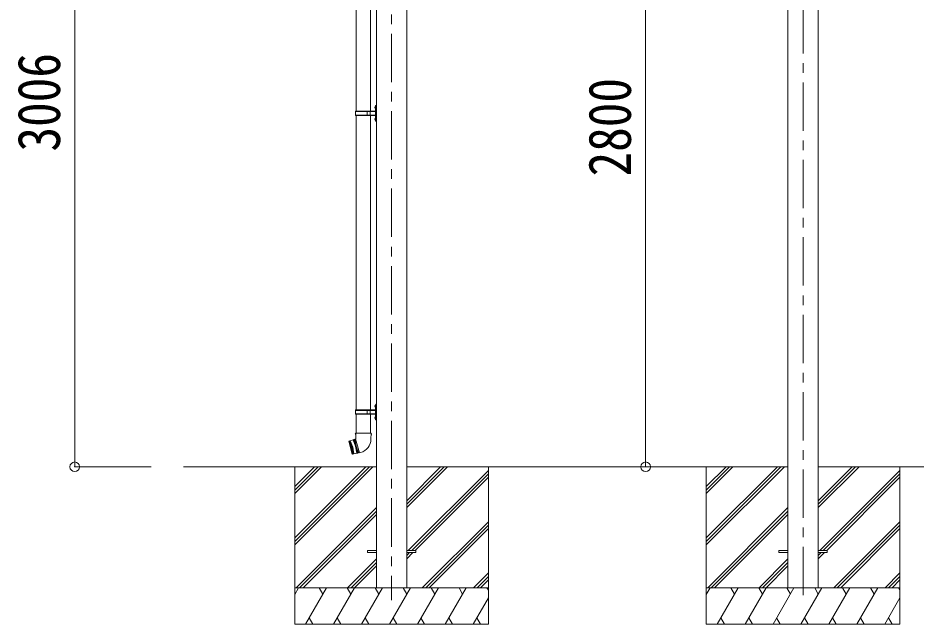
# Model space of a CAD drawing. Units: millimetres at full size, sheet at 1:40. Extents: x -11243 to 11243, y -7760 to 7760.
# Drawn here: x 694 to 4404, y -5143 to -2638 of the extents above; entities that cross this region are included whole.
import ezdxf
from ezdxf.enums import TextEntityAlignment as Align

# ---------------------------------------------------------------- set-up
doc = ezdxf.new("R2010")
doc.units = ezdxf.units.MM
doc.header["$LTSCALE"] = 40
doc.header["$PDMODE"] = 32
doc.header["$PDSIZE"] = 40
doc.linetypes.add('CHAIN1', pattern=[8, 5, -1, 1, -1])
doc.layers.add('0-3_ELV2', color=7, linetype='Continuous', lineweight=9)
doc.layers.add('0-6_OTH_LINE', color=6, linetype='Continuous', lineweight=9)
doc.styles.add('ＭＳ ゴシック', font='')
doc.styles.get('ＭＳ ゴシック').set_extended_font_data('MS Gothic')

msp = doc.modelspace()

# ---------------------------------------------------------------- linework, layer by layer
at = {"layer": '0-3_ELV2', "color": 5, "linetype": 'CHAIN1'}
for p, q in [((3937.19, -1304.08), (3937.19, -5043.39)), ((2237.2, -1422.95), (2237.2, -5043.39))]:
    msp.add_line(p, q, dxfattribs=at)
at = {"layer": '0-3_ELV2', "color": 4}
for p, q in [((3874.69, -1575), (3874.69, -4992.78)), ((3999.69, -1575), (3999.69, -4992.78)), ((2174.7, -1693.88), (2174.7, -4992.78)), ((2299.7, -1693.88), (2299.7, -4992.78)), ((2137.2, -4838.28), (2174.7, -4838.28)), ((2137.2, -4838.28), (2137.2, -4847.28)), ((2137.2, -4847.28), (2174.7, -4847.28)), ((2299.7, -4838.28), (2337.2, -4838.28)), ((2299.7, -4847.28), (2337.2, -4847.28)), ((2337.2, -4838.28), (2337.2, -4847.28)), ((3837.19, -4838.28), (3874.69, -4838.28)), ((3837.19, -4838.28), (3837.19, -4847.28)), ((3837.19, -4847.28), (3874.69, -4847.28)), ((3999.69, -4838.28), (4037.19, -4838.28)), ((3999.69, -4847.28), (4037.19, -4847.28)), ((4037.19, -4838.28), (4037.19, -4847.28))]:
    msp.add_line(p, q, dxfattribs=at)
at = {"layer": '0-3_ELV2'}
for p, q in [((2090.84, -1910.78), (2090.84, -3022.77)), ((2150.54, -1910.78), (2150.54, -3022.77)), ((2169.66, -3003.63), (2170.3, -3003.63)), ((2169.66, -3003.63), (2169.66, -3011.93)), ((2170.3, -3003.63), (2170.7, -3004.03)), ((2172.7, -2999.28), (2170.7, -3001.28)), ((2170.7, -3001.28), (2170.7, -3062.28)), ((2172.7, -2999.28), (2172.7, -3064.28)), ((2172.7, -2999.28), (2174.7, -2999.28)), ((2174.7, -3064.28), (2174.7, -2999.28)), ((2087.7, -3024.78), (2088.7, -3022.78)), ((2087.7, -3038.78), (2087.7, -3024.78)), ((2136.19, -3024.78), (2087.7, -3024.78)), ((2087.7, -3038.78), (2088.7, -3040.78)), ((2136.19, -3038.78), (2087.7, -3038.78)), ((2170.2, -3022.78), (2088.7, -3022.78)), ((2088.7, -3040.78), (2170.2, -3040.78)), ((2090.84, -3040.77), (2090.84, -4257.78)), ((2136.19, -3040.78), (2136.19, -3022.78)), ((2136.95, -3022.78), (2138.95, -3024.78)), ((2136.95, -3040.78), (2138.95, -3038.78)), ((2170.2, -3024.78), (2138.95, -3024.78)), ((2170.2, -3038.78), (2138.95, -3038.78)), ((2149.32, -3024.78), (2147.32, -3022.78)), ((2149.32, -3038.78), (2147.32, -3040.78)), ((2149.32, -3038.78), (2149.32, -3024.78)), ((2150.54, -3040.77), (2150.54, -4257.78)), ((2168.39, -3005.63), (2170.44, -3006.63)), ((2169.66, -3011.93), (2170.3, -3011.93)), ((2170.44, -3006.63), (2171.05, -3007.78)), ((2168.39, -3053.63), (2170.44, -3054.63)), ((2169.66, -3051.63), (2170.3, -3051.63)), ((2169.66, -3051.63), (2169.66, -3059.93)), ((2169.66, -3059.93), (2170.3, -3059.93)), ((2170.3, -3051.63), (2170.3, -3059.93)), ((2170.3, -3051.63), (2170.7, -3052.03)), ((2170.3, -3059.93), (2170.7, -3059.53)), ((2170.44, -3054.63), (2171.05, -3055.78)), ((2170.7, -3062.28), (2172.7, -3064.28)), ((2174.7, -3064.28), (2172.7, -3064.28)), ((2087.7, -4259.78), (2088.7, -4257.78)), ((2087.7, -4273.78), (2087.7, -4259.78)), ((2136.19, -4259.78), (2087.7, -4259.78)), ((2170.2, -4257.78), (2088.7, -4257.78)), ((2136.19, -4275.78), (2136.19, -4257.78)), ((2136.95, -4257.78), (2138.95, -4259.78)), ((2170.2, -4259.78), (2138.95, -4259.78)), ((2149.32, -4259.78), (2147.32, -4257.78)), ((2149.32, -4273.78), (2149.32, -4259.78)), ((2168.39, -4240.63), (2170.44, -4241.63)), ((2169.66, -4238.63), (2170.3, -4238.63)), ((2169.66, -4238.63), (2169.66, -4246.93)), ((2169.66, -4246.93), (2170.3, -4246.93)), ((2170.3, -4238.63), (2170.7, -4239.03)), ((2170.44, -4241.63), (2171.05, -4242.78)), ((2172.7, -4234.28), (2170.7, -4236.28)), ((2170.7, -4236.28), (2170.7, -4297.28)), ((2172.7, -4234.28), (2172.7, -4299.28)), ((2172.7, -4234.28), (2174.7, -4234.28)), ((2174.7, -4299.28), (2174.7, -4234.28)), ((2087.7, -4273.78), (2088.7, -4275.78)), ((2136.19, -4273.78), (2087.7, -4273.78)), ((2088.7, -4275.78), (2170.2, -4275.78)), ((2090.84, -4275.78), (2090.84, -4353.65)), ((2136.95, -4275.78), (2138.95, -4273.78)), ((2170.2, -4273.78), (2138.95, -4273.78)), ((2149.32, -4273.78), (2147.32, -4275.78)), ((2150.54, -4275.78), (2150.54, -4353.65)), ((2168.39, -4288.63), (2170.44, -4289.63)), ((2169.66, -4286.63), (2170.3, -4286.63)), ((2169.66, -4286.63), (2169.66, -4294.93)), ((2169.66, -4294.93), (2170.3, -4294.93)), ((2170.3, -4286.63), (2170.3, -4294.93)), ((2170.3, -4286.63), (2170.7, -4287.03)), ((2170.3, -4294.93), (2170.7, -4294.53)), ((2170.44, -4289.63), (2171.05, -4290.78)), ((2170.7, -4297.28), (2172.7, -4299.28)), ((2174.7, -4299.28), (2172.7, -4299.28)), ((2088.99, -4353.65), (2087.29, -4358.15)), ((2089.02, -4358.65), (2087.29, -4358.15)), ((2089.13, -4376.89), (2088.74, -4376.99)), ((2088.74, -4376.99), (2104.35, -4435.24)), ((2152.39, -4353.65), (2088.99, -4353.65)), ((2088.99, -4353.65), (2089.13, -4376.89)), ((2152.39, -4353.65), (2152.24, -4378.65)), ((2060.41, -4387.17), (2060.77, -4386.56)), ((2060.41, -4387.17), (2074.73, -4440.59)), ((2078.64, -4381.77), (2060.77, -4386.56)), ((2075.34, -4440.94), (2060.77, -4386.56)), ((2064.63, -4385.53), (2079.2, -4439.91)), ((2069.02, -4413.49), (2064.63, -4385.53)), ((2066.56, -4385.01), (2081.13, -4439.39)), ((2076.75, -4411.42), (2066.56, -4385.01)), ((2069.02, -4413.49), (2079.2, -4439.91)), ((2076.75, -4411.42), (2081.13, -4439.39)), ((2081.27, -4380.03), (2078.64, -4381.77)), ((2081.27, -4380.03), (2083.21, -4379.51)), ((2096.36, -4436.34), (2081.27, -4380.03)), ((2086.17, -4378.98), (2083.21, -4379.51)), ((2083.21, -4379.51), (2098.3, -4435.83)), ((2089.07, -4378.2), (2086.17, -4378.98)), ((2086.17, -4378.98), (2090.75, -4407.67)), ((2101.13, -4434.81), (2090.75, -4407.67)), ((2075.34, -4440.94), (2074.73, -4440.59)), ((2093.21, -4436.15), (2075.34, -4440.94)), ((2096.36, -4436.34), (2093.21, -4436.15)), ((2096.36, -4436.34), (2098.3, -4435.83)), ((2101.13, -4434.81), (2098.3, -4435.83)), ((2104.03, -4434.03), (2101.13, -4434.81)), ((2104.35, -4435.24), (2109.26, -4433.92)), ((1378.36, -4492.78), (2174.7, -4492.78)), ((1837.2, -4492.78), (1837.2, -5142.78)), ((1837.2, -4786.95), (2131.38, -4492.78)), ((1837.2, -4801.1), (2145.52, -4492.78)), ((1837.2, -4815.24), (2159.66, -4492.78)), ((1837.2, -4603.11), (1947.53, -4492.78)), ((1837.2, -4588.97), (1933.39, -4492.78)), ((1837.2, -4574.82), (1919.24, -4492.78)), ((2299.7, -4492.78), (3874.69, -4492.78)), ((2299.7, -4661.11), (2468.03, -4492.78)), ((2299.7, -4646.96), (2453.89, -4492.78)), ((2299.7, -4632.82), (2439.74, -4492.78)), ((2306.37, -4838.28), (2637.2, -4507.46)), ((2320.51, -4838.28), (2637.2, -4521.6)), ((2637.2, -4492.78), (2637.2, -5142.78)), ((3537.19, -4492.78), (3537.19, -5142.78)), ((3537.19, -4786.95), (3831.37, -4492.78)), ((3537.19, -4801.1), (3845.52, -4492.78)), ((3537.19, -4815.24), (3859.66, -4492.78)), ((3537.19, -4603.11), (3647.53, -4492.78)), ((3537.19, -4588.97), (3633.38, -4492.78)), ((3537.19, -4574.82), (3619.24, -4492.78)), ((3999.69, -4492.78), (5574.69, -4492.78)), ((3999.69, -4661.11), (4168.03, -4492.78)), ((3999.69, -4646.96), (4153.88, -4492.78)), ((3999.69, -4632.82), (4139.74, -4492.78)), ((4006.37, -4838.28), (4337.19, -4507.46)), ((4020.51, -4838.28), (4337.19, -4521.6)), ((4337.19, -4492.78), (4337.19, -5142.78)), ((2334.66, -4838.28), (2637.2, -4535.74)), ((4034.65, -4838.28), (4337.19, -4535.74)), ((1843.5, -4992.78), (2174.7, -4661.59)), ((3543.5, -4992.78), (3874.69, -4661.59)), ((1857.65, -4992.78), (2174.7, -4675.73)), ((1871.79, -4992.78), (2174.7, -4689.87)), ((3557.64, -4992.78), (3874.69, -4675.73)), ((3571.79, -4992.78), (3874.69, -4689.87)), ((2364, -4992.78), (2637.2, -4719.59)), ((2378.15, -4992.78), (2637.2, -4733.73)), ((2392.29, -4992.78), (2637.2, -4747.87)), ((4064, -4992.78), (4337.19, -4719.59)), ((4078.14, -4992.78), (4337.19, -4733.73)), ((4092.29, -4992.78), (4337.19, -4747.87)), ((2299.7, -4873.24), (2325.66, -4847.28)), ((2299.7, -4859.1), (2311.51, -4847.28)), ((3999.69, -4873.24), (4025.65, -4847.28)), ((3999.69, -4859.1), (4011.51, -4847.28)), ((2174.7, -4873.72), (2055.64, -4992.78)), ((2069.78, -4992.78), (2174.7, -4887.86)), ((3874.69, -4873.72), (3755.63, -4992.78)), ((3769.78, -4992.78), (3874.69, -4887.86)), ((2083.92, -4992.78), (2174.7, -4902)), ((2576.14, -4992.78), (2637.2, -4931.72)), ((3783.92, -4992.78), (3874.69, -4902)), ((4276.13, -4992.78), (4337.19, -4931.72)), ((2590.28, -4992.78), (2637.2, -4945.86)), ((2604.42, -4992.78), (2637.2, -4960)), ((4290.28, -4992.78), (4337.19, -4945.86)), ((4304.42, -4992.78), (4337.19, -4960)), ((2637.2, -4992.78), (1837.2, -4992.78)), ((1837.2, -5020.28), (1853.08, -4992.78)), ((1881.94, -5142.78), (1968.55, -4992.78)), ((1953.55, -5018.76), (1938.54, -4992.78)), ((1997.41, -5142.78), (2084.02, -4992.78)), ((2069.01, -5018.76), (2054.01, -4992.78)), ((2112.88, -5142.78), (2199.49, -4992.78)), ((2184.48, -5018.76), (2169.48, -4992.78)), ((2228.35, -5142.78), (2314.96, -4992.78)), ((2299.96, -5018.76), (2284.95, -4992.78)), ((2343.82, -5142.78), (2430.43, -4992.78)), ((2415.43, -5018.76), (2400.42, -4992.78)), ((2459.29, -5142.78), (2545.9, -4992.78)), ((2515.9, -4992.78), (2530.9, -5018.76)), ((2631.37, -4992.78), (2637.2, -5002.88)), ((4337.19, -4992.78), (3537.19, -4992.78)), ((3537.19, -5020.28), (3553.07, -4992.78)), ((3581.94, -5142.78), (3668.54, -4992.78)), ((3653.54, -5018.76), (3638.54, -4992.78)), ((3697.41, -5142.78), (3784.01, -4992.78)), ((3769.01, -5018.76), (3754.01, -4992.78)), ((3812.88, -5142.78), (3899.48, -4992.78)), ((3884.48, -5018.76), (3869.48, -4992.78)), ((3928.35, -5142.78), (4014.95, -4992.78)), ((3999.95, -5018.76), (3984.95, -4992.78)), ((4043.82, -5142.78), (4130.42, -4992.78)), ((4115.42, -5018.76), (4100.42, -4992.78)), ((4159.29, -5142.78), (4245.89, -4992.78)), ((4215.89, -4992.78), (4230.89, -5018.76)), ((4331.36, -4992.78), (4337.19, -5002.88)), ((2574.76, -5142.78), (2637.2, -5034.64)), ((4274.76, -5142.78), (4337.19, -5034.64)), ((1896.94, -5116.8), (1911.94, -5142.78)), ((2012.41, -5116.8), (2027.41, -5142.78)), ((2127.88, -5116.8), (2142.88, -5142.78)), ((2243.35, -5116.8), (2258.35, -5142.78)), ((2358.82, -5116.8), (2373.82, -5142.78)), ((2474.29, -5116.8), (2489.29, -5142.78)), ((2589.76, -5116.8), (2604.76, -5142.78)), ((3596.94, -5116.8), (3611.94, -5142.78)), ((3712.41, -5116.8), (3727.41, -5142.78)), ((3827.88, -5116.8), (3842.88, -5142.78)), ((3943.35, -5116.8), (3958.35, -5142.78)), ((4058.82, -5116.8), (4073.82, -5142.78)), ((4174.29, -5116.8), (4189.29, -5142.78)), ((4289.76, -5116.8), (4304.76, -5142.78)), ((1837.2, -5142.78), (2637.2, -5142.78)), ((3537.19, -5142.78), (4337.19, -5142.78))]:
    msp.add_line(p, q, dxfattribs=at)
at = {"layer": '0-3_ELV2', "color": 6}
for p, q in [((928.72, -4492.78), (1244.96, -4492.78)), ((3286.59, -4492.78), (2646.56, -4492.78))]:
    msp.add_line(p, q, dxfattribs=at)
at = {"layer": '0-3_ELV2'}
for points in [[(2170.3, -3003.63), (2170.3, -3011.93), (2170.7, -3011.53)], [(2168.39, -3009.93), (2170.44, -3008.93), (2171.05, -3007.78)], [(2168.39, -3057.93), (2170.44, -3056.93), (2171.05, -3055.78)], [(2168.39, -4244.93), (2170.44, -4243.93), (2171.05, -4242.78)], [(2170.3, -4238.63), (2170.3, -4246.93), (2170.7, -4246.53)], [(2168.39, -4292.93), (2170.44, -4291.93), (2171.05, -4290.78)], [(2152.39, -4353.65), (2153.89, -4358.15), (2152.36, -4358.65)], [(2078.64, -4381.77), (2088.82, -4408.19), (2093.21, -4436.15)]]:
    msp.add_lwpolyline(points, dxfattribs=at)
for centre, radius, start, end in [((2173.99, -3007.78), 6, 136.21765, 223.78235), ((2170.2, -3022.28), 0.5, 270, 0), ((2170.2, -3024.28), 0.5, 270, 0), ((2170.2, -3039.28), 0.5, 0, 90), ((2170.2, -3041.28), 0.5, 0, 90), ((2173.99, -3055.78), 6, 136.21765, 223.78235), ((2173.99, -4242.78), 6, 136.21765, 223.78235), ((2170.2, -4257.28), 0.5, 270, 0), ((2170.2, -4259.28), 0.5, 270, 0), ((2173.99, -4290.78), 6, 136.21765, 223.78235), ((2170.2, -4274.28), 0.5, 0, 90), ((2170.2, -4276.28), 0.5, 0, 90), ((2094.25, -4377.9), 58, 285, 359.65623)]:
    msp.add_arc(centre, radius, start, end, dxfattribs=at)
at = {"layer": '0-3_ELV2', "color": 6}
for p in [(928.72, -4492.78), (3286.59, -4492.78)]:
    msp.add_point(p, dxfattribs=at)
at = {"layer": '0-6_OTH_LINE'}
for p, q in [((928.72, -4492.78), (928.72, -1486.54)), ((3286.59, -1692.78), (3286.59, -4492.78))]:
    msp.add_line(p, q, dxfattribs=at)

# ---------------------------------------------------------------- texts
at = {"layer": '0-3_ELV2', "style": 'ＭＳ ゴシック', "width": 0.85}
for s, p in [('3006', (920.72, -3189.66)), ('2800', (3278.59, -3292.78))]:
    msp.add_text(s, height=176, rotation=90, dxfattribs=at).set_placement(p, align=Align.BOTTOM_LEFT)

doc.saveas('drawing.dxf')
